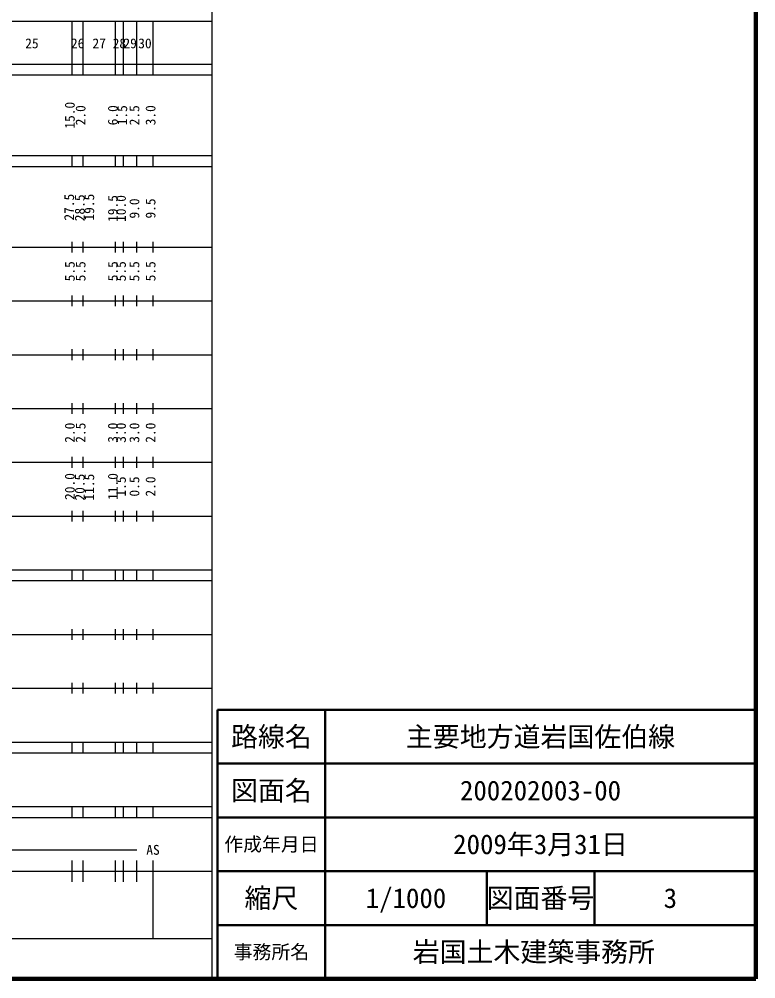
# Model space of a CAD drawing. Units: millimetres on the paper, enlarged 1000 times. Extents: x 40000 to 680000, y 20000 to 380000.
# Drawn here: x 543136 to 680000, y 20000 to 198357 of the extents above; entities that cross this region are included whole.
import ezdxf
from ezdxf.enums import TextEntityAlignment as Align

# ---------------------------------------------------------------- set-up
doc = ezdxf.new("R2010")
doc.units = ezdxf.units.MM
doc.header["$LTSCALE"] = 1000
for name, color, linetype, lineweight in [('M-TTL', 2, 'Continuous', 140), ('M-TTL-BAND', 7, 'Continuous', 25), ('M-TTL-FRAM', 2, 'Continuous', 50), ('M-TTL-LINE', 7, 'Continuous', 50)]:
    doc.layers.add(name, color=color, linetype=linetype, lineweight=lineweight)
doc.layers.add('M-TTL-TXT', color=7, linetype='Continuous')
doc.styles.add('ＭＳ ゴシック', font='')
doc.styles.get('ＭＳ ゴシック').set_extended_font_data('MS Gothic')

msp = doc.modelspace()

# ---------------------------------------------------------------- linework, layer by layer
at = {"layer": 'M-TTL'}
for p, q in [((680000, 20000), (680000, 380000)), ((40000, 20000), (680000, 20000))]:
    msp.add_line(p, q, dxfattribs=at)
at = {"layer": 'M-TTL-BAND'}
for p, q in [((579000, 20000), (579000, 370000)), ((68000, 198000), (579000, 198000)), ((553000, 188000), (553000, 198000)), ((555000, 188000), (555000, 198000)), ((561000, 188000), (561000, 198000)), ((562500, 188000), (562500, 198000)), ((565000, 188000), (565000, 198000)), ((568000, 188000), (568000, 198000)), ((40000, 190000), (579000, 190000)), ((40000, 188000), (579000, 188000)), ((40000, 173000), (579000, 173000)), ((553000, 171000), (553000, 173000)), ((555000, 171000), (555000, 173000)), ((561000, 171000), (561000, 173000)), ((562500, 171000), (562500, 173000)), ((565000, 171000), (565000, 173000)), ((568000, 171000), (568000, 173000)), ((40000, 171000), (579000, 171000)), ((553000, 155000), (553000, 157000)), ((555000, 155000), (555000, 157000)), ((561000, 155000), (561000, 157000)), ((562500, 155000), (562500, 157000)), ((565000, 155000), (565000, 157000)), ((568000, 155000), (568000, 157000)), ((40000, 156000), (579000, 156000)), ((553000, 145000), (553000, 147000)), ((555000, 145000), (555000, 147000)), ((561000, 145000), (561000, 147000)), ((562500, 145000), (562500, 147000)), ((565000, 145000), (565000, 147000)), ((568000, 145000), (568000, 147000)), ((46000, 146000), (579000, 146000)), ((52000, 136000), (579000, 136000)), ((553000, 135000), (553000, 137000)), ((555000, 135000), (555000, 137000)), ((561000, 135000), (561000, 137000)), ((562500, 135000), (562500, 137000)), ((565000, 135000), (565000, 137000)), ((568000, 135000), (568000, 137000)), ((553000, 125000), (553000, 127000)), ((555000, 125000), (555000, 127000)), ((561000, 125000), (561000, 127000)), ((562500, 125000), (562500, 127000)), ((565000, 125000), (565000, 127000)), ((568000, 125000), (568000, 127000)), ((46000, 126000), (579000, 126000)), ((52000, 116000), (579000, 116000)), ((553000, 115000), (553000, 117000)), ((555000, 115000), (555000, 117000)), ((561000, 115000), (561000, 117000)), ((562500, 115000), (562500, 117000)), ((565000, 115000), (565000, 117000)), ((568000, 115000), (568000, 117000)), ((46000, 106000), (579000, 106000)), ((553000, 105000), (553000, 107000)), ((555000, 105000), (555000, 107000)), ((561000, 105000), (561000, 107000)), ((562500, 105000), (562500, 107000)), ((565000, 105000), (565000, 107000)), ((568000, 105000), (568000, 107000)), ((40000, 96000), (579000, 96000)), ((553000, 94000), (553000, 96000)), ((555000, 94000), (555000, 96000)), ((561000, 94000), (561000, 96000)), ((562500, 94000), (562500, 96000)), ((565000, 94000), (565000, 96000)), ((568000, 94000), (568000, 96000)), ((40000, 94000), (579000, 94000)), ((49000, 84000), (579000, 84000)), ((553000, 83000), (553000, 85000)), ((555000, 83000), (555000, 85000)), ((561000, 83000), (561000, 85000)), ((562500, 83000), (562500, 85000)), ((565000, 83000), (565000, 85000)), ((568000, 83000), (568000, 85000)), ((553000, 73000), (553000, 75000)), ((555000, 73000), (555000, 75000)), ((561000, 73000), (561000, 75000)), ((562500, 73000), (562500, 75000)), ((565000, 73000), (565000, 75000)), ((568000, 73000), (568000, 75000)), ((40000, 74000), (579000, 74000)), ((40000, 64000), (579000, 64000)), ((553000, 62000), (553000, 64000)), ((555000, 62000), (555000, 64000)), ((561000, 62000), (561000, 64000)), ((562500, 62000), (562500, 64000)), ((565000, 62000), (565000, 64000)), ((568000, 62000), (568000, 64000)), ((40000, 62000), (579000, 62000)), ((40000, 52000), (579000, 52000)), ((553000, 50000), (553000, 52000)), ((555000, 50000), (555000, 52000)), ((561000, 50000), (561000, 52000)), ((562500, 50000), (562500, 52000)), ((565000, 50000), (565000, 52000)), ((568000, 50000), (568000, 52000)), ((40000, 50000), (579000, 50000)), ((71000, 44000), (565000, 44000)), ((553000, 38000), (553000, 42000)), ((555000, 38000), (555000, 42000)), ((561000, 38000), (561000, 42000)), ((562500, 38000), (562500, 42000)), ((565000, 38000), (565000, 42000)), ((568000, 27500), (568000, 42000)), ((40000, 40000), (579000, 40000)), ((68000, 27500), (579000, 27500))]:
    msp.add_line(p, q, dxfattribs=at)
at = {"layer": 'M-TTL-FRAM'}
for p, q in [((680000, 70000), (580000, 70000)), ((580000, 70000), (580000, 20000))]:
    msp.add_line(p, q, dxfattribs=at)
at = {"layer": 'M-TTL-LINE'}
for p, q in [((600000, 70000), (600000, 20000)), ((680000, 60000), (580000, 60000)), ((680000, 50000), (580000, 50000)), ((680000, 40000), (580000, 40000)), ((630000, 40000), (630000, 30000)), ((650000, 40000), (650000, 30000)), ((680000, 30000), (580000, 30000))]:
    msp.add_line(p, q, dxfattribs=at)

# ---------------------------------------------------------------- texts
at = {"layer": 'M-TTL-BAND', "style": 'ＭＳ ゴシック'}
for s, p in [('25', (545500, 192405)), ('26', (554000, 192405)), ('27', (558000, 192405)), ('28', (561750, 192405)), ('29', (563750, 192405)), ('30', (566500, 192405)), ('AS', (568000, 42500))]:
    msp.add_text(s, height=1833, dxfattribs=at).set_placement(p, align=Align.BOTTOM_CENTER)
for s, p in [('15.0', (554000, 180500)), ('2.0', (556000, 180500)), ('6.0', (562000, 180500)), ('1.5', (563743, 180500)), ('2.5', (566000, 180500)), ('3.0', (569000, 180500)), ('27.5', (553879, 163417)), ('28.5', (555850, 163295)), ('19.5', (557613, 163417)), ('19.5', (562000, 163174)), ('10.0', (563500, 163174)), ('9.0', (566000, 163174)), ('9.5', (569000, 163174)), ('5.5', (554000, 151500)), ('5.5', (556000, 151500)), ('5.5', (562000, 151500)), ('5.5', (563500, 151500)), ('5.5', (566000, 151500)), ('5.5', (569000, 151500)), ('2.0', (554000, 121500)), ('2.5', (556000, 121500)), ('3.0', (562000, 121500)), ('3.0', (563500, 121500)), ('3.0', (566000, 121500)), ('2.0', (569000, 121500)), ('20.0', (554000, 111500)), ('20.5', (555850, 111379)), ('11.5', (557613, 111379)), ('11.0', (562000, 111500)), ('1.5', (563500, 111500)), ('0.5', (566000, 111500)), ('2.0', (569000, 111500))]:
    msp.add_text(s, height=1833, rotation=90, dxfattribs=at).set_placement(p, align=Align.BOTTOM_CENTER)
at = {"layer": 'M-TTL-TXT', "style": 'ＭＳ ゴシック'}
for s, height, p in [('路線名', 3666, (590000, 65000)), ('路線名', 3666, (590000, 65000)), ('主要地方道岩国佐伯線', 3666, (640000, 65000)), ('図面名', 3666, (590000, 55000)), ('図面名', 3666, (590000, 55000)), ('200202003-00', 3666, (640000, 55000)), ('作成年月日', 2566, (590000, 45000)), ('作成年月日', 2566, (590000, 45000)), ('2009年3月31日', 3666, (640000, 45000)), ('縮尺', 3666, (590000, 35000)), ('縮尺', 3666, (590000, 35000)), ('1/1000', 3666, (615000, 35000)), ('図面番号', 3666, (640000, 35000)), ('図面番号', 3666, (640000, 35000)), ('3', 3666, (664125, 35000)), ('岩国土木建築事務所 ', 3666, (640000, 25000)), ('事務所名', 2566, (590000, 25000)), ('事務所名', 2566, (590000, 25000))]:
    msp.add_text(s, height=height, dxfattribs=at).set_placement(p, align=Align.MIDDLE_CENTER)

doc.saveas('drawing.dxf')
